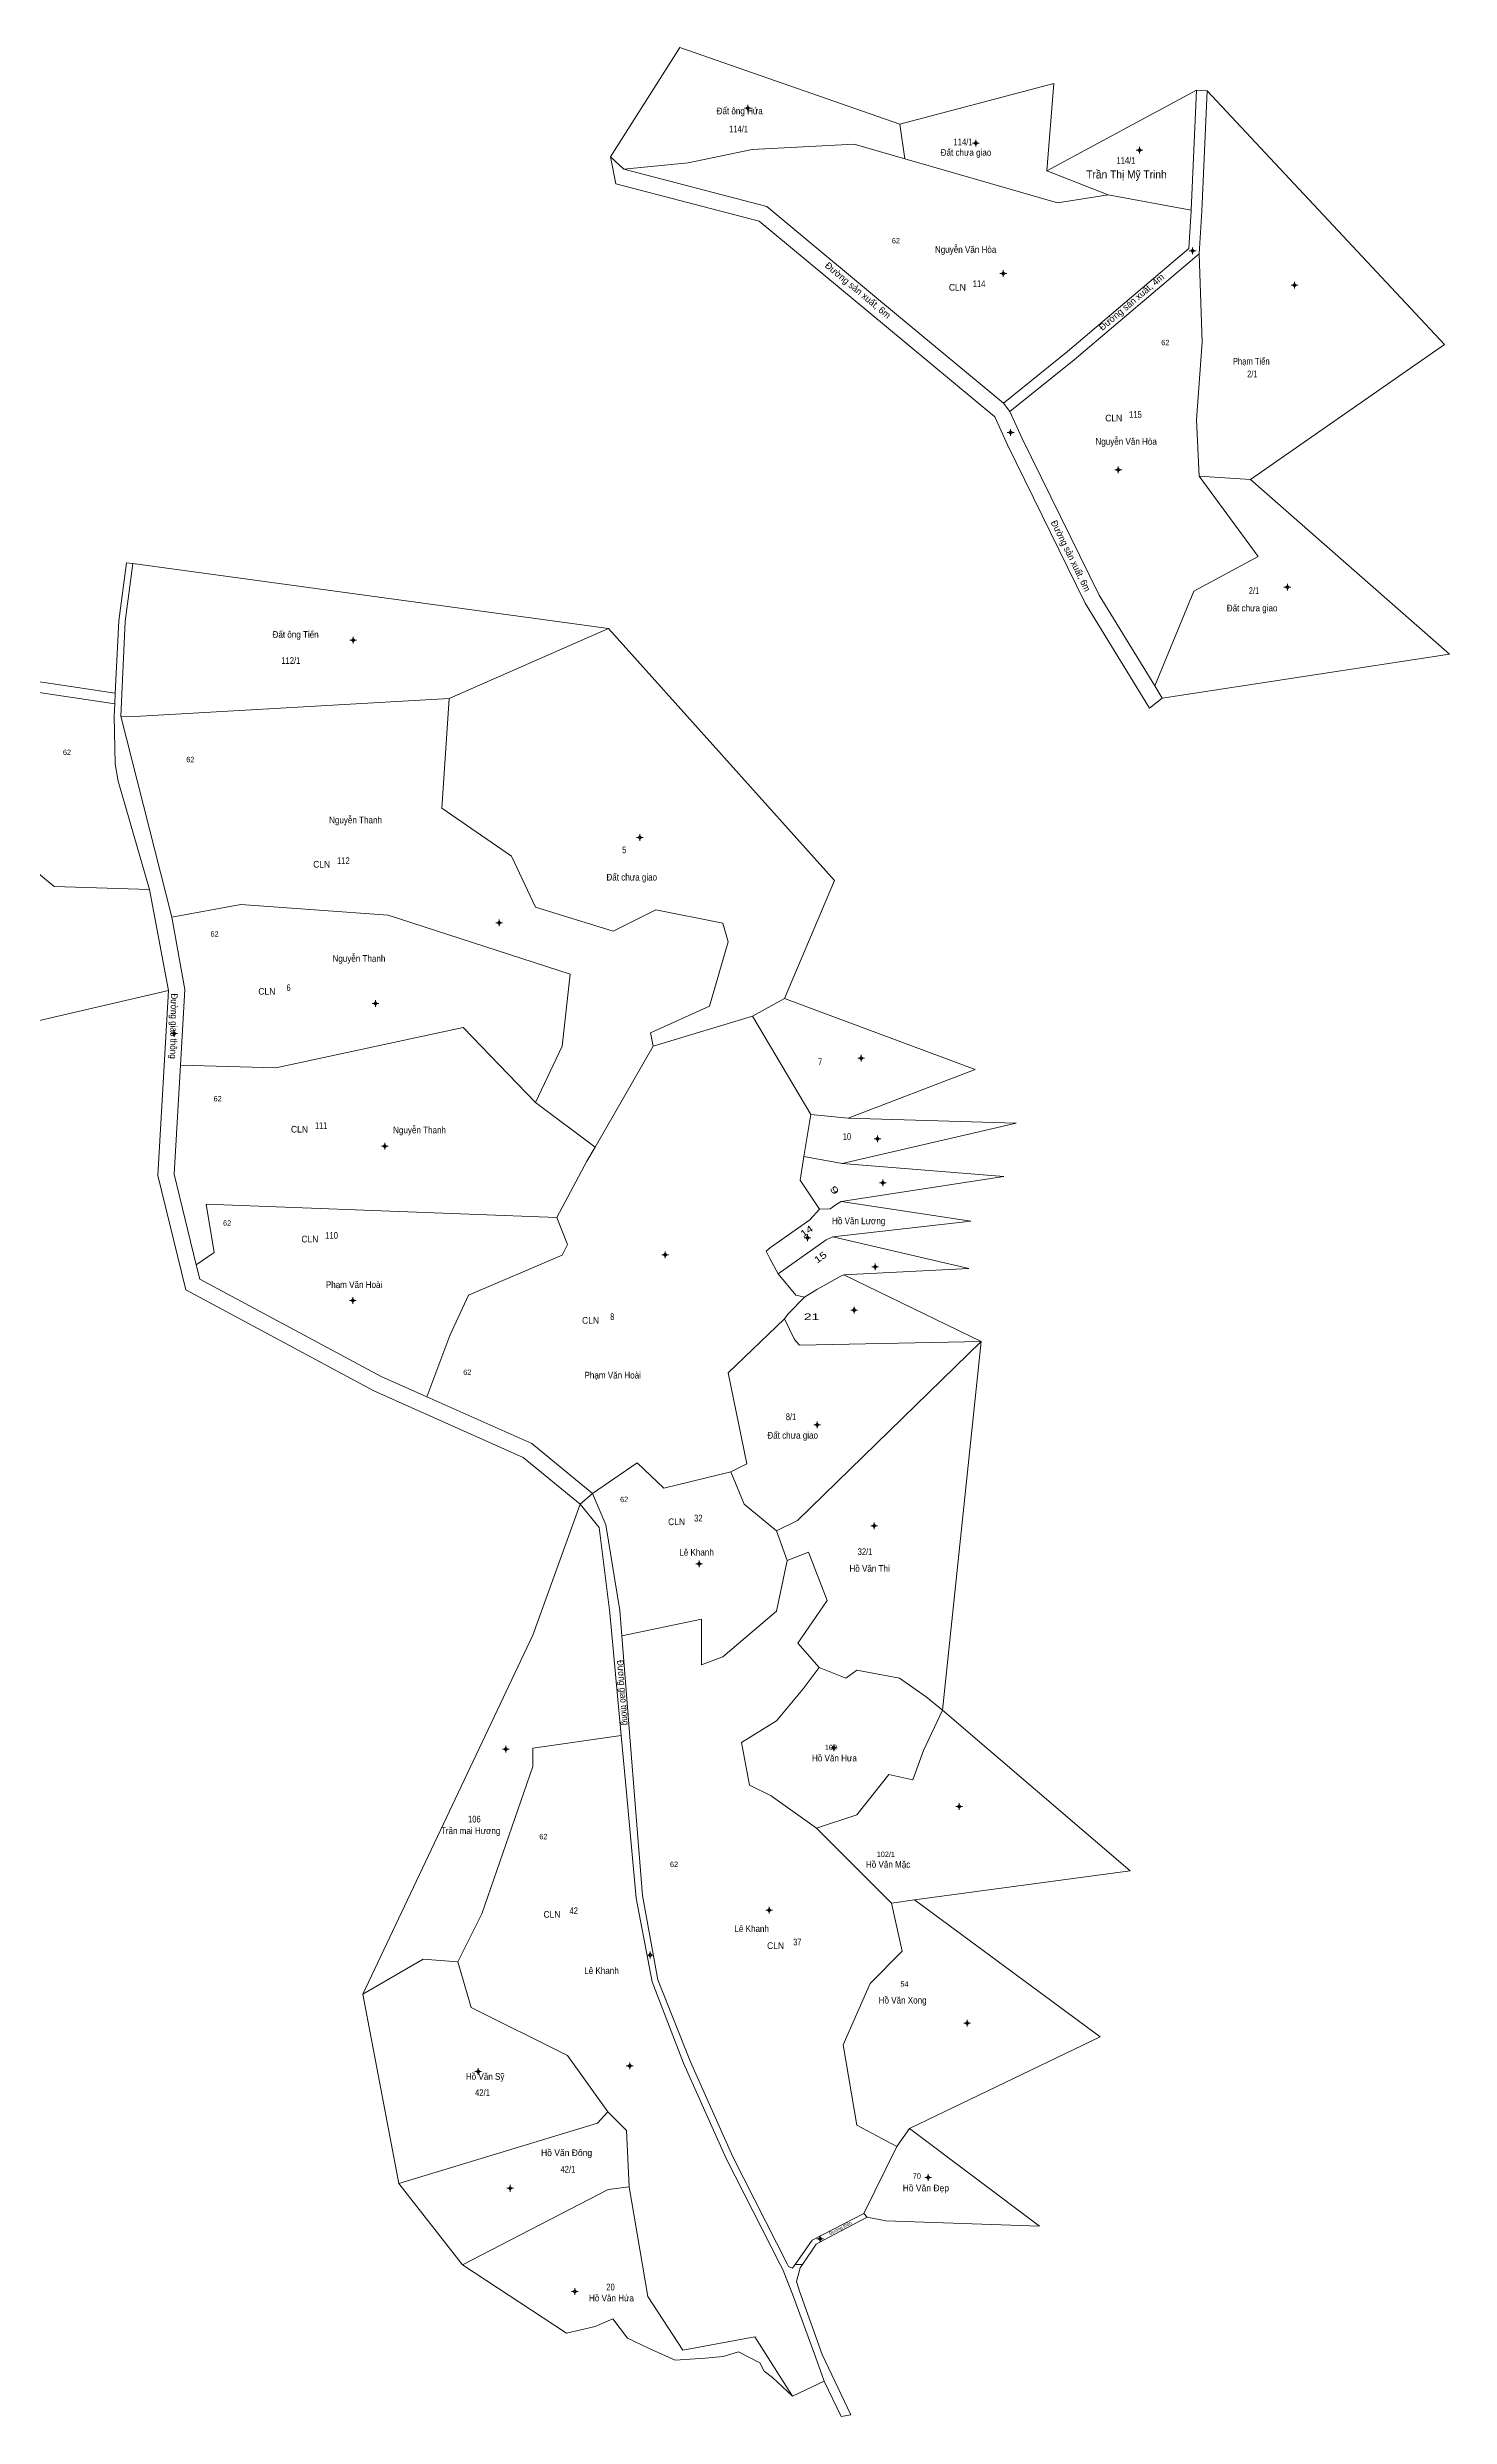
# Model space of a CAD drawing. Header units: metres. Extents: x 538455 to 541653, y 1847238 to 1851303.
# Drawn here: x 540398 to 540922, y 1847943 to 1848828 of the extents above; entities that cross this region are included whole.
import ezdxf
from ezdxf.enums import TextEntityAlignment as Align

# ---------------------------------------------------------------- set-up
doc = ezdxf.new("R2010")
doc.units = ezdxf.units.M
for name, color, linetype in [('1', 7, 'Continuous'), ('2', 7, 'Continuous'), ('3', 7, 'Continuous'), ('4', 7, 'Continuous')]:
    doc.layers.add(name, color=color, linetype=linetype)
for name, color, linetype, lineweight in [('11', 7, 'Continuous', 13), ('22', 7, 'Continuous', 13), ('5', 7, 'Continuous', 13)]:
    doc.layers.add(name, color=color, linetype=linetype, lineweight=lineweight)

msp = doc.modelspace()

# ---------------------------------------------------------------- hatches: boundary and pattern name
at = {"layer": '11'}
for points in [[(540659.44, 1848805.37, 1), (540659.14, 1848805.37, 1)], [(540744.65, 1848792.34, 1), (540744.35, 1848792.34, 1)], [(540805.85, 1848789.75, 1), (540805.55, 1848789.75, 1)], [(540825.66, 1848752.1, 1), (540825.36, 1848752.1, 1)], [(540754.93, 1848743.62, 1), (540754.63, 1848743.62, 1)], [(540863.7, 1848739.32, 1), (540863.4, 1848739.32, 1)], [(540757.67, 1848684.25, 1), (540757.37, 1848684.25, 1)], [(540797.89, 1848670.33, 1), (540797.59, 1848670.33, 1)], [(540861.03, 1848626.55, 1), (540860.73, 1848626.55, 1)], [(540512.02, 1848606.71, 1), (540511.72, 1848606.71, 1)], [(540619.19, 1848533.04, 1), (540618.89, 1848533.04, 1)], [(540566.64, 1848501.1, 1), (540566.34, 1848501.1, 1)], [(540520.4, 1848471, 1), (540520.1, 1848471, 1)], [(540445.21, 1848459.81, 1), (540444.91, 1848459.81, 1)], [(540701.8, 1848450.52, 1), (540701.5, 1848450.52, 1)], [(540523.85, 1848417.66, 1), (540523.55, 1848417.66, 1)], [(540707.89, 1848420.4, 1), (540707.59, 1848420.4, 1)], [(540709.89, 1848404.02, 1), (540709.59, 1848404.02, 1)], [(540681.81, 1848383.51, 1), (540681.51, 1848383.51, 1)], [(540628.64, 1848377.14, 1), (540628.34, 1848377.14, 1)], [(540707.07, 1848372.6, 1), (540706.77, 1848372.6, 1)], [(540511.93, 1848360.04, 1), (540511.63, 1848360.04, 1)], [(540699.17, 1848356.5, 1), (540698.87, 1848356.5, 1)], [(540685.4, 1848313.6, 1), (540685.1, 1848313.6, 1)], [(540706.69, 1848275.88, 1), (540706.39, 1848275.88, 1)], [(540641.35, 1848261.69, 1), (540641.05, 1848261.69, 1)], [(540569.08, 1848192.48, 1), (540568.78, 1848192.48, 1)], [(540691.57, 1848193, 1), (540691.27, 1848193, 1)], [(540738.42, 1848171, 1), (540738.12, 1848171, 1)], [(540667.45, 1848132.29, 1), (540667.15, 1848132.29, 1)], [(540623.02, 1848115.58, 1), (540622.72, 1848115.58, 1)], [(540741.38, 1848090.12, 1), (540741.08, 1848090.12, 1)], [(540558.75, 1848072.1, 1), (540558.45, 1848072.1, 1)], [(540615.35, 1848074.22, 1), (540615.05, 1848074.22, 1)], [(540570.68, 1848028.43, 1), (540570.38, 1848028.43, 1)], [(540726.81, 1848032.5, 1), (540726.51, 1848032.5, 1)], [(540686.54, 1848009.54, 1), (540686.24, 1848009.54, 1)], [(540594.91, 1847989.93, 1), (540594.61, 1847989.93, 1)]]:
    msp.add_hatch(color=256, dxfattribs=at).paths.add_polyline_path(points)

# ---------------------------------------------------------------- linework, layer by layer
for p, q in [((540658.67, 1848805.37), (540658.04, 1848805.37)), ((540659.29, 1848806.62), (540659.29, 1848805.99)), ((540660.54, 1848805.37), (540659.91, 1848805.37)), ((540659.29, 1848804.75), (540659.29, 1848804.12)), ((540743.87, 1848792.34), (540743.25, 1848792.34)), ((540744.5, 1848793.59), (540744.5, 1848792.97)), ((540744.5, 1848791.71), (540744.5, 1848791.09)), ((540745.75, 1848792.34), (540745.13, 1848792.34)), ((540805.07, 1848789.75), (540804.45, 1848789.75)), ((540805.7, 1848791), (540805.7, 1848790.37)), ((540805.7, 1848789.13), (540805.7, 1848788.5)), ((540806.95, 1848789.75), (540806.32, 1848789.75)), ((540825.51, 1848753.35), (540825.51, 1848752.73)), ((540754.15, 1848743.62), (540753.53, 1848743.62)), ((540754.78, 1848744.87), (540754.78, 1848744.25)), ((540756.03, 1848743.62), (540755.41, 1848743.62)), ((540824.89, 1848752.1), (540824.26, 1848752.1)), ((540825.51, 1848751.47), (540825.51, 1848750.85)), ((540826.76, 1848752.1), (540826.13, 1848752.1)), ((540754.78, 1848742.99), (540754.78, 1848742.37)), ((540862.93, 1848739.32), (540862.3, 1848739.32)), ((540863.55, 1848740.57), (540863.55, 1848739.95)), ((540863.55, 1848738.69), (540863.55, 1848738.07)), ((540864.8, 1848739.32), (540864.18, 1848739.32)), ((540756.89, 1848684.25), (540756.27, 1848684.25)), ((540757.52, 1848685.5), (540757.52, 1848684.87)), ((540757.52, 1848683.63), (540757.52, 1848683)), ((540758.77, 1848684.25), (540758.15, 1848684.25)), ((540797.11, 1848670.33), (540796.49, 1848670.33)), ((540797.74, 1848671.58), (540797.74, 1848670.95)), ((540797.74, 1848669.71), (540797.74, 1848669.08)), ((540798.99, 1848670.33), (540798.37, 1848670.33)), ((540860.25, 1848626.55), (540859.63, 1848626.55)), ((540860.88, 1848627.8), (540860.88, 1848627.17)), ((540860.88, 1848625.93), (540860.88, 1848625.3)), ((540862.13, 1848626.55), (540861.51, 1848626.55)), ((540511.25, 1848606.71), (540510.62, 1848606.71)), ((540511.87, 1848607.96), (540511.87, 1848607.33)), ((540511.87, 1848606.09), (540511.87, 1848605.46)), ((540513.12, 1848606.71), (540512.49, 1848606.71)), ((540618.41, 1848533.04), (540617.79, 1848533.04)), ((540619.04, 1848534.29), (540619.04, 1848533.67)), ((540619.04, 1848532.41), (540619.04, 1848531.79)), ((540620.29, 1848533.04), (540619.67, 1848533.04)), ((540565.87, 1848501.1), (540565.24, 1848501.1)), ((540566.49, 1848502.35), (540566.49, 1848501.73)), ((540566.49, 1848500.47), (540566.49, 1848499.85)), ((540567.74, 1848501.1), (540567.11, 1848501.1)), ((540519.63, 1848471), (540519, 1848471)), ((540520.25, 1848472.25), (540520.25, 1848471.63)), ((540520.25, 1848470.37), (540520.25, 1848469.75)), ((540521.5, 1848471), (540520.87, 1848471)), ((540445.06, 1848461.06), (540445.06, 1848460.43)), ((540444.44, 1848459.81), (540443.81, 1848459.81)), ((540445.06, 1848459.19), (540445.06, 1848458.56)), ((540446.31, 1848459.81), (540445.69, 1848459.81)), ((540701.65, 1848451.77), (540701.65, 1848451.15)), ((540701.03, 1848450.52), (540700.4, 1848450.52)), ((540701.65, 1848449.89), (540701.65, 1848449.27)), ((540702.9, 1848450.52), (540702.27, 1848450.52)), ((540523.07, 1848417.66), (540522.45, 1848417.66)), ((540523.7, 1848418.91), (540523.7, 1848418.29)), ((540523.7, 1848417.03), (540523.7, 1848416.41)), ((540524.95, 1848417.66), (540524.32, 1848417.66)), ((540707.11, 1848420.4), (540706.49, 1848420.4)), ((540707.74, 1848421.65), (540707.74, 1848421.03)), ((540707.74, 1848419.77), (540707.74, 1848419.15)), ((540708.99, 1848420.4), (540708.37, 1848420.4)), ((540709.11, 1848404.02), (540708.49, 1848404.02)), ((540709.74, 1848405.27), (540709.74, 1848404.65)), ((540709.74, 1848403.39), (540709.74, 1848402.77)), ((540710.99, 1848404.02), (540710.37, 1848404.02)), ((540681.03, 1848383.51), (540680.41, 1848383.51)), ((540681.66, 1848384.76), (540681.66, 1848384.13)), ((540681.66, 1848382.89), (540681.66, 1848382.26)), ((540682.91, 1848383.51), (540682.29, 1848383.51)), ((540627.87, 1848377.14), (540627.24, 1848377.14)), ((540628.49, 1848378.39), (540628.49, 1848377.77)), ((540628.49, 1848376.51), (540628.49, 1848375.89)), ((540629.74, 1848377.14), (540629.11, 1848377.14)), ((540706.3, 1848372.6), (540705.67, 1848372.6)), ((540706.92, 1848373.85), (540706.92, 1848373.23)), ((540706.92, 1848371.97), (540706.92, 1848371.35)), ((540708.17, 1848372.6), (540707.55, 1848372.6)), ((540511.15, 1848360.04), (540510.53, 1848360.04)), ((540511.78, 1848361.29), (540511.78, 1848360.67)), ((540511.78, 1848359.41), (540511.78, 1848358.79)), ((540513.03, 1848360.04), (540512.41, 1848360.04)), ((540698.39, 1848356.5), (540697.77, 1848356.5)), ((540699.02, 1848357.75), (540699.02, 1848357.13)), ((540699.02, 1848355.87), (540699.02, 1848355.25)), ((540700.27, 1848356.5), (540699.65, 1848356.5)), ((540684.63, 1848313.6), (540684, 1848313.6)), ((540685.25, 1848314.85), (540685.25, 1848314.23)), ((540685.25, 1848312.97), (540685.25, 1848312.35)), ((540686.5, 1848313.6), (540685.87, 1848313.6)), ((540705.91, 1848275.88), (540705.29, 1848275.88)), ((540706.54, 1848277.13), (540706.54, 1848276.51)), ((540706.54, 1848275.25), (540706.54, 1848274.63)), ((540707.79, 1848275.88), (540707.17, 1848275.88)), ((540640.57, 1848261.69), (540639.95, 1848261.69)), ((540641.2, 1848262.94), (540641.2, 1848262.31)), ((540641.2, 1848261.07), (540641.2, 1848260.44)), ((540642.45, 1848261.69), (540641.82, 1848261.69)), ((540568.31, 1848192.48), (540567.68, 1848192.48)), ((540568.93, 1848193.73), (540568.93, 1848193.11)), ((540568.93, 1848191.85), (540568.93, 1848191.23)), ((540570.18, 1848192.48), (540569.56, 1848192.48)), ((540690.8, 1848193), (540690.17, 1848193)), ((540691.42, 1848194.25), (540691.42, 1848193.63)), ((540691.42, 1848192.37), (540691.42, 1848191.75)), ((540692.67, 1848193), (540692.05, 1848193)), ((540737.65, 1848171), (540737.02, 1848171)), ((540738.27, 1848172.25), (540738.27, 1848171.63)), ((540738.27, 1848170.37), (540738.27, 1848169.75)), ((540739.52, 1848171), (540738.89, 1848171)), ((540667.3, 1848133.54), (540667.3, 1848132.91)), ((540666.68, 1848132.29), (540666.05, 1848132.29)), ((540667.3, 1848131.67), (540667.3, 1848131.04)), ((540668.55, 1848132.29), (540667.93, 1848132.29)), ((540622.25, 1848115.58), (540621.62, 1848115.58)), ((540622.87, 1848116.83), (540622.87, 1848116.21)), ((540624.12, 1848115.58), (540623.49, 1848115.58)), ((540622.87, 1848114.95), (540622.87, 1848114.33)), ((540740.61, 1848090.12), (540739.98, 1848090.12)), ((540741.23, 1848091.37), (540741.23, 1848090.75)), ((540741.23, 1848089.49), (540741.23, 1848088.87)), ((540742.48, 1848090.12), (540741.85, 1848090.12)), ((540557.97, 1848072.1), (540557.35, 1848072.1)), ((540558.6, 1848073.35), (540558.6, 1848072.73)), ((540558.6, 1848071.47), (540558.6, 1848070.85)), ((540559.85, 1848072.1), (540559.23, 1848072.1)), ((540614.57, 1848074.22), (540613.95, 1848074.22)), ((540615.2, 1848075.47), (540615.2, 1848074.85)), ((540615.2, 1848073.59), (540615.2, 1848072.97)), ((540616.45, 1848074.22), (540615.82, 1848074.22)), ((540569.91, 1848028.43), (540569.28, 1848028.43)), ((540570.53, 1848029.68), (540570.53, 1848029.05)), ((540570.53, 1848027.81), (540570.53, 1848027.18)), ((540571.78, 1848028.43), (540571.15, 1848028.43)), ((540726.03, 1848032.5), (540725.41, 1848032.5)), ((540726.66, 1848033.75), (540726.66, 1848033.13)), ((540726.66, 1848031.87), (540726.66, 1848031.25)), ((540727.91, 1848032.5), (540727.29, 1848032.5)), ((540685.77, 1848009.54), (540685.14, 1848009.54)), ((540686.39, 1848010.79), (540686.39, 1848010.17)), ((540686.39, 1848008.91), (540686.39, 1848008.29)), ((540687.64, 1848009.54), (540687.01, 1848009.54)), ((540594.76, 1847991.18), (540594.76, 1847990.55)), ((540594.13, 1847989.93), (540593.51, 1847989.93)), ((540594.76, 1847989.31), (540594.76, 1847988.68)), ((540596.01, 1847989.93), (540595.39, 1847989.93))]:
    msp.add_line(p, q, dxfattribs=at)
for points in [[(540659.29, 1848805.99), (540658.67, 1848805.37), (540659.29, 1848804.75), (540659.91, 1848805.37)], [(540744.5, 1848792.97), (540743.87, 1848792.34), (540744.5, 1848791.71), (540745.13, 1848792.34)], [(540805.7, 1848790.37), (540805.07, 1848789.75), (540805.7, 1848789.13), (540806.32, 1848789.75)], [(540825.51, 1848752.73), (540824.89, 1848752.1), (540825.51, 1848751.47), (540826.13, 1848752.1)], [(540754.78, 1848744.25), (540754.15, 1848743.62), (540754.78, 1848742.99), (540755.41, 1848743.62)], [(540863.55, 1848739.95), (540862.93, 1848739.32), (540863.55, 1848738.69), (540864.18, 1848739.32)], [(540757.52, 1848684.87), (540756.89, 1848684.25), (540757.52, 1848683.63), (540758.15, 1848684.25)], [(540797.74, 1848670.95), (540797.11, 1848670.33), (540797.74, 1848669.71), (540798.37, 1848670.33)], [(540860.88, 1848627.17), (540860.25, 1848626.55), (540860.88, 1848625.93), (540861.51, 1848626.55)], [(540511.87, 1848607.33), (540511.25, 1848606.71), (540511.87, 1848606.09), (540512.49, 1848606.71)], [(540619.04, 1848533.67), (540618.41, 1848533.04), (540619.04, 1848532.41), (540619.67, 1848533.04)], [(540566.49, 1848501.73), (540565.87, 1848501.1), (540566.49, 1848500.47), (540567.11, 1848501.1)], [(540520.25, 1848471.63), (540519.63, 1848471), (540520.25, 1848470.37), (540520.87, 1848471)], [(540445.06, 1848460.43), (540444.44, 1848459.81), (540445.06, 1848459.19), (540445.69, 1848459.81)], [(540701.65, 1848451.15), (540701.03, 1848450.52), (540701.65, 1848449.89), (540702.27, 1848450.52)], [(540523.7, 1848418.29), (540523.07, 1848417.66), (540523.7, 1848417.03), (540524.32, 1848417.66)], [(540707.74, 1848421.03), (540707.11, 1848420.4), (540707.74, 1848419.77), (540708.37, 1848420.4)], [(540709.74, 1848404.65), (540709.11, 1848404.02), (540709.74, 1848403.39), (540710.37, 1848404.02)], [(540681.66, 1848384.13), (540681.03, 1848383.51), (540681.66, 1848382.89), (540682.29, 1848383.51)], [(540628.49, 1848377.77), (540627.87, 1848377.14), (540628.49, 1848376.51), (540629.11, 1848377.14)], [(540706.92, 1848373.23), (540706.3, 1848372.6), (540706.92, 1848371.97), (540707.55, 1848372.6)], [(540511.78, 1848360.67), (540511.15, 1848360.04), (540511.78, 1848359.41), (540512.41, 1848360.04)], [(540699.02, 1848357.13), (540698.39, 1848356.5), (540699.02, 1848355.87), (540699.65, 1848356.5)], [(540685.25, 1848314.23), (540684.63, 1848313.6), (540685.25, 1848312.97), (540685.87, 1848313.6)], [(540706.54, 1848276.51), (540705.91, 1848275.88), (540706.54, 1848275.25), (540707.17, 1848275.88)], [(540641.2, 1848262.31), (540640.57, 1848261.69), (540641.2, 1848261.07), (540641.82, 1848261.69)], [(540568.93, 1848193.11), (540568.31, 1848192.48), (540568.93, 1848191.85), (540569.56, 1848192.48)], [(540691.42, 1848193.63), (540690.8, 1848193), (540691.42, 1848192.37), (540692.05, 1848193)], [(540738.27, 1848171.63), (540737.65, 1848171), (540738.27, 1848170.37), (540738.89, 1848171)], [(540667.3, 1848132.91), (540666.68, 1848132.29), (540667.3, 1848131.67), (540667.93, 1848132.29)], [(540622.87, 1848116.21), (540622.25, 1848115.58), (540622.87, 1848114.95), (540623.49, 1848115.58)], [(540741.23, 1848090.75), (540740.61, 1848090.12), (540741.23, 1848089.49), (540741.85, 1848090.12)], [(540558.6, 1848072.73), (540557.97, 1848072.1), (540558.6, 1848071.47), (540559.23, 1848072.1)], [(540615.2, 1848074.85), (540614.57, 1848074.22), (540615.2, 1848073.59), (540615.82, 1848074.22)], [(540570.53, 1848029.05), (540569.91, 1848028.43), (540570.53, 1848027.81), (540571.15, 1848028.43)], [(540726.66, 1848033.13), (540726.03, 1848032.5), (540726.66, 1848031.87), (540727.29, 1848032.5)], [(540686.39, 1848010.17), (540685.77, 1848009.54), (540686.39, 1848008.91), (540687.01, 1848009.54)], [(540594.76, 1847990.55), (540594.13, 1847989.93), (540594.76, 1847989.31), (540595.39, 1847989.93)]]:
    msp.add_lwpolyline(points, close=True, dxfattribs=at)
for centre in [(540659.29, 1848805.37), (540744.5, 1848792.34), (540805.7, 1848789.75), (540825.51, 1848752.1), (540754.78, 1848743.62), (540863.55, 1848739.32), (540757.52, 1848684.25), (540797.74, 1848670.33), (540860.88, 1848626.55), (540511.87, 1848606.71), (540619.04, 1848533.04), (540566.49, 1848501.1), (540520.25, 1848471), (540445.06, 1848459.81), (540701.65, 1848450.52), (540523.7, 1848417.66), (540707.74, 1848420.4), (540709.74, 1848404.02), (540681.66, 1848383.51), (540628.49, 1848377.14), (540706.92, 1848372.6), (540511.78, 1848360.04), (540699.02, 1848356.5), (540685.25, 1848313.6), (540706.54, 1848275.88), (540641.2, 1848261.69), (540568.93, 1848192.48), (540691.42, 1848193), (540738.27, 1848171), (540667.3, 1848132.29), (540622.87, 1848115.58), (540741.23, 1848090.12), (540558.6, 1848072.1), (540615.2, 1848074.22), (540570.53, 1848028.43), (540726.66, 1848032.5), (540686.39, 1848009.54), (540594.76, 1847989.93)]:
    msp.add_circle(centre, 0.15, dxfattribs=at)
at = {"layer": '22'}
for p, q in [((540422.82, 1848582.88), (540423.02, 1848586.9)), ((540676.99, 1848000), (540679.72, 1848000))]:
    msp.add_line(p, q, dxfattribs=at)
for points in [[(540754.81, 1848695.23), (540778.72, 1848714.54), (540824.06, 1848752.98), (540825, 1848767.11), (540825.01, 1848767.36), (540827, 1848812.14), (540830.99, 1848811.87), (540828.99, 1848766.89), (540827.93, 1848751.02), (540781.28, 1848711.46), (540757.27, 1848692.06)], [(540676.99, 1848000), (540675.99, 1847998.58), (540674.56, 1847999.21), (540674.16, 1848000), (540653.7, 1848040.25), (540637.98, 1848075.66), (540625.78, 1848106.32), (540619.98, 1848137.8), (540617.14, 1848173.54), (540612.25, 1848234.85), (540611.5, 1848244.32), (540606.3, 1848276.27), (540601.28, 1848288.01), (540578.59, 1848306.58), (540539.41, 1848324.07), (540522.32, 1848331.7), (540454.6, 1848368.01), (540453.3, 1848373.32), (540445.02, 1848407.27), (540447.38, 1848447.91), (540449.02, 1848476.19), (540444.14, 1848503.21), (540425.08, 1848578.37), (540426.72, 1848613.71), (540429.59, 1848635.28), (540427.25, 1848635.59), (540424.35, 1848613.9), (540423.02, 1848586.9)], [(540422.82, 1848582.88), (540382, 1848589), (540345, 1848590), (540308.86, 1848584.21), (540297.78, 1848571.01), (540293.2, 1848561.48), (540291.48, 1848530.14), (540285.62, 1848531.81), (540287.21, 1848562.44), (540294.82, 1848576.23), (540307.21, 1848588.79), (540344.78, 1848594.01), (540382.35, 1848592.99), (540423.02, 1848586.9)], [(540422.82, 1848582.88), (540422.6, 1848578.34), (540422.96, 1848560.49), (540424.16, 1848554), (540435.83, 1848513.61), (540442.98, 1848475.81), (540438.98, 1848406.73), (540449.4, 1848363.99), (540519.68, 1848326.3), (540575.41, 1848301.42), (540596.69, 1848284.02), (540603.81, 1848275.32), (540607.77, 1848243.45), (540612.06, 1848197.58), (540614.19, 1848174.88), (540617.6, 1848136.84), (540623.57, 1848105.58), (540635.25, 1848075.23), (540651.24, 1848039.61), (540671.38, 1848000), (540672.23, 1847998.33), (540676.05, 1847988.88), (540684.64, 1847965.46), (540687.8, 1847956.46), (540694.24, 1847943.16), (540697.81, 1847943.86), (540687.06, 1847966.4), (540678.61, 1847990.01), (540677.56, 1847993.68), (540678.88, 1847998.76), (540679.72, 1848000)], [(540676.99, 1848000), (540683.41, 1848009.1), (540702.67, 1848019.07)], [(540679.72, 1848000), (540684.84, 1848007.58), (540688.12, 1848009.32), (540691.56, 1848011.15), (540703.92, 1848017.71)]]:
    msp.add_lwpolyline(points, dxfattribs=at)
msp.add_lwpolyline([(540757.27, 1848692.06), (540761.71, 1848682.28), (540790.63, 1848623.45), (540811.36, 1848589.63), (540814.14, 1848585.1), (540809.43, 1848581.3), (540785.37, 1848620.55), (540756.29, 1848679.72), (540751.56, 1848690.12), (540711.08, 1848723.69), (540663.6, 1848763.27), (540610, 1848777.19), (540608.04, 1848787.2), (540612.98, 1848782.61), (540666.4, 1848768.73), (540714.92, 1848728.31), (540754.81, 1848695.23)], close=True, dxfattribs=at)
at = {"layer": '5'}
for p, q in [((540718, 1848786.5), (540716.1, 1848799.4)), ((540794, 1848773), (540825.01, 1848767.36)), ((540828, 1848668), (540847.11, 1848666.76)), ((540607.29, 1848611.09), (540429.59, 1848635.28)), ((540607.29, 1848611.09), (540547.75, 1848584.89)), ((540661.04, 1848466.26), (540672.99, 1848472.84)), ((540624, 1848455), (540661.04, 1848466.26)), ((540682.92, 1848429.57), (540661.04, 1848466.26)), ((540602.25, 1848417.31), (540624, 1848455)), ((540580, 1848434), (540602.25, 1848417.31)), ((540682.92, 1848429.57), (540680.24, 1848413.88)), ((540696.79, 1848428.19), (540682.92, 1848429.57)), ((540695.17, 1848369.63), (540746.45, 1848344.76)), ((540746.45, 1848344.76), (540732, 1848207)), ((540713, 1848135), (540685, 1848163)), ((540721.57, 1848136.25), (540713, 1848135)), ((540515.53, 1848100.95), (540528.91, 1848030.21)), ((540719.76, 1848050.73), (540715, 1848044)), ((540528.91, 1848030.21), (540552.71, 1847999.86)), ((540675.97, 1847950.86), (540687.8, 1847956.46))]:
    msp.add_line(p, q, dxfattribs=at)
for points in [[(540716.1, 1848799.4), (540633.94, 1848828.12), (540608.04, 1848787.2)], [(540771, 1848782), (540773.69, 1848814.67), (540716.1, 1848799.4)], [(540827, 1848812.14), (540771, 1848782), (540794, 1848773)], [(540830.99, 1848811.87), (540919.58, 1848717.08), (540847.11, 1848666.76)], [(540718, 1848786.5), (540699, 1848792), (540661, 1848790), (540637, 1848785), (540612.98, 1848782.61)], [(540718, 1848786.5), (540737, 1848781), (540775, 1848770), (540794, 1848773)], [(540828, 1848668), (540827, 1848689), (540829, 1848718), (540827.93, 1848751.02)], [(540811.36, 1848589.63), (540826, 1848625), (540850, 1848638), (540828, 1848668)], [(540847.11, 1848666.76), (540921.5, 1848601.43), (540814.14, 1848585.1)], [(540607.29, 1848611.09), (540691.66, 1848516.97), (540672.99, 1848472.84)], [(540547.75, 1848584.89), (540430.38, 1848578.14), (540425.08, 1848578.37)], [(540547.75, 1848584.89), (540545, 1848544), (540571, 1848526), (540580, 1848507), (540609, 1848498), (540625, 1848506), (540650, 1848501), (540652, 1848494), (540645, 1848470), (540623, 1848460), (540624, 1848455)], [(540435.83, 1848513.61), (540400.24, 1848514.7), (540385.02, 1848527.22), (540344.1, 1848532.21), (540328.74, 1848536.53), (540303, 1848561), (540297.78, 1848571.01)], [(540291.48, 1848530.14), (540360.39, 1848456.67), (540442.98, 1848475.81)], [(540444.14, 1848503.21), (540470, 1848508), (540525, 1848504), (540593, 1848482), (540590, 1848455), (540580, 1848434)], [(540672.99, 1848472.84), (540744.24, 1848446.28), (540696.79, 1848428.19)], [(540447.38, 1848447.91), (540483, 1848447), (540553, 1848462), (540580, 1848434)], [(540696.79, 1848428.19), (540759.6, 1848426.3), (540694.52, 1848411.23)], [(540588, 1848391), (540599.22, 1848412.06), (540602.25, 1848417.31)], [(540686.14, 1848394.16), (540678.91, 1848405.05), (540680.24, 1848413.88), (540694.52, 1848411.23)], [(540694.52, 1848411.23), (540754.99, 1848406.33), (540694.22, 1848397.04)], [(540588, 1848391), (540457, 1848396), (540460, 1848378), (540453.3, 1848373.32)], [(540539.41, 1848324.07), (540548, 1848347), (540555, 1848362), (540590, 1848377), (540592, 1848381), (540588, 1848391)], [(540670.73, 1848369.98), (540667.58, 1848375.8), (540666.2, 1848378.53), (540667.76, 1848379.89), (540682.51, 1848390.13), (540686.14, 1848394.16)], [(540686.14, 1848394.16), (540690.15, 1848394.33), (540692.37, 1848395.86), (540694.22, 1848397.04)], [(540694.22, 1848397.04), (540742.62, 1848389.71), (540691.08, 1848383.85)], [(540670.73, 1848369.98), (540688.61, 1848382.7), (540691.08, 1848383.85)], [(540691.08, 1848383.85), (540741.85, 1848372.04), (540695.17, 1848369.63)], [(540680.52, 1848361.36), (540677.33, 1848362.1), (540670.73, 1848369.98)], [(540695.17, 1848369.63), (540693.81, 1848369.06), (540685.1, 1848364.15), (540680.52, 1848361.36)], [(540680.52, 1848361.36), (540674.26, 1848354.91), (540673.09, 1848353.2)], [(540653, 1848296), (540659, 1848299), (540652, 1848333), (540673.09, 1848353.2)], [(540673.09, 1848353.2), (540676.78, 1848345.48), (540678.6, 1848343.37), (540746.45, 1848344.76)], [(540746.45, 1848344.76), (540677.85, 1848277.83), (540670, 1848274), (540674, 1848263)], [(540515.53, 1848100.95), (540579, 1848235), (540596.69, 1848284.02), (540601.28, 1848288.01), (540618.02, 1848299.39), (540628, 1848290), (540653, 1848296)], [(540653, 1848296), (540658, 1848284), (540670, 1848274)], [(540686, 1848223), (540678, 1848232), (540689, 1848248), (540682, 1848266), (540674, 1848263)], [(540674, 1848263), (540670, 1848244), (540650, 1848227), (540642, 1848224), (540642, 1848241), (540612.25, 1848234.85)], [(540685, 1848163), (540668, 1848175), (540660, 1848179), (540657, 1848195), (540670, 1848203), (540680, 1848215), (540686, 1848223)], [(540686, 1848223), (540696, 1848219), (540700, 1848222), (540716, 1848219), (540726, 1848212), (540732, 1848207)], [(540732, 1848207), (540725, 1848192), (540721, 1848181), (540712, 1848183), (540700, 1848168), (540685, 1848163)], [(540732, 1848207), (540802.22, 1848147.02), (540721.57, 1848136.25)], [(540551, 1848113), (540560, 1848131), (540579, 1848186), (540579, 1848192.86), (540612.06, 1848197.58)], [(540715, 1848044), (540700, 1848052), (540695, 1848082), (540705, 1848105), (540717, 1848117), (540713, 1848135)], [(540721.57, 1848136.25), (540790.9, 1848084.97), (540719.76, 1848050.73)], [(540515.53, 1848100.95), (540538, 1848114), (540551, 1848113)], [(540551, 1848113), (540556, 1848096), (540592, 1848078), (540607, 1848057)], [(540528.91, 1848030.21), (540603.18, 1848052.83), (540607, 1848057)], [(540607, 1848057), (540614, 1848050), (540615, 1848029)], [(540719.76, 1848050.73), (540768.25, 1848014.27), (540710.95, 1848016.24), (540703.92, 1848017.71), (540702.67, 1848019.07), (540715, 1848044)], [(540552.71, 1847999.86), (540607.11, 1848027.94), (540615, 1848029)], [(540615, 1848029), (540622, 1847988), (540635, 1847968), (540662, 1847973), (540675.97, 1847950.86)], [(540552.71, 1847999.86), (540591.58, 1847974.36), (540602.26, 1847976.85), (540608.9, 1847979.68), (540614.36, 1847972.46), (540622.17, 1847968.78), (540632.14, 1847964.28), (540643.34, 1847964.98), (540650.1, 1847965.67), (540655.8, 1847967.39), (540663.76, 1847963.3), (540665.43, 1847960.17), (540668.57, 1847957.77), (540675.97, 1847950.86)]]:
    msp.add_lwpolyline(points, dxfattribs=at)

# ---------------------------------------------------------------- texts
at = {"layer": '1'}
for s, height, width, p in [('Đất ông Hứa', 2.5, 0.9, (540656.31, 1848803.13)), ('Đất chưa giao', 2.5, 0.9, (540740.84, 1848787.63)), ('Trần Thị Mỹ Trinh', 3, 0.95, (540800.79, 1848779.16)), ('Nguyễn Văn Hòa', 2.5, 0.9, (540740.7, 1848751.38)), ('Phạm Tiến', 2.5, 0.85, (540847.405, 1848709.64)), ('Nguyễn Văn Hòa', 2.5, 0.9, (540800.67, 1848679.68)), ('Đất chưa giao', 2.5, 0.9, (540847.73, 1848617.45)), ('Đất ông Tiến', 2.5, 0.9, (540490.415, 1848607.58)), ('Nguyễn Thanh', 2.5, 0.9, (540512.775, 1848538.29)), ('Đất chưa giao', 2.5, 0.9, (540615.98, 1848516.92)), ('Nguyễn Thanh', 2.5, 0.9, (540514.075, 1848486.56)), ('Nguyễn Thanh', 2.5, 0.9, (540536.705, 1848422.5)), ('Hồ Văn Lương', 2.5, 0.9, (540700.745, 1848388.54)), ('Phạm Văn Hoài', 2.5, 0.9, (540512.245, 1848364.72)), ('Phạm Văn Hoài', 2.5, 0.9, (540608.865, 1848330.92)), ('Đất chưa giao', 2.5, 0.9, (540676.1, 1848308.46)), ('Lê Khanh', 2.5, 0.9, (540640.18, 1848264.76)), ('Hồ Văn Thi', 2.5, 0.9, (540704.84, 1848258.71)), ('Hồ Văn Hưa', 2.5, 0.9, (540691.69, 1848187.89)), ('Trần mai Hương', 2.5, 0.9, (540555.78, 1848160.75)), ('Hồ Văn Mặc', 2.5, 0.9, (540711.745, 1848148.19)), ('Lê Khanh', 2.5, 0.9, (540660.76, 1848124.18)), ('Lê Khanh', 2.5, 0.9, (540604.68, 1848108.5)), ('Hồ Văn Xong', 2.5, 0.9, (540717.16, 1848097.45)), ('Hồ Văn Sỹ', 2.5, 0.9, (540561.205, 1848068.96)), ('Hồ Văn Đông', 2.5, 0.95, (540591.63, 1848040.47)), ('Hồ Văn Đẹp', 2.5, 0.95, (540725.84, 1848027.3)), ('Hồ Văn Hứa', 2.5, 0.9, (540608.4, 1847986.21))]:
    msp.add_text(s, height=height, dxfattribs=dict(at, width=width)).set_placement(p, align=Align.CENTER)
for s, height, rotation, p in [('Đường sản xuất, 6m', 2.5, 320.185, (540699.67, 1848736.436)), ('Đường sản xuất, 4m', 2.5, 40.292, (540803.462, 1848732.052)), ('Đường thôn', 1.25, 27.319, (540694.158, 1848013.021))]:
    msp.add_text(s, height=height, rotation=rotation, dxfattribs=at).set_placement(p, align=Align.CENTER)
for s, rotation, width, p in [('Đường sản xuất, 6m', 296.173, 0.95, (540778.864, 1848637.641)), ('Đường giao thông', 269.095, 0.9, (540443.654, 1848462.565)), ('Đường giao thông', 274.894, 0.9, (540611.502, 1848213.507))]:
    msp.add_text(s, height=2.5, rotation=rotation, dxfattribs=dict(at, width=width)).set_placement(p, align=Align.CENTER)
at = {"layer": '2'}
for s, height, width, p in [('114/1', 2.5, 0.85, (540655.88, 1848796.39)), ('114/1', 2.5, 0.85, (540739.74, 1848791.56)), ('114/1', 2.5, 0.85, (540800.59, 1848784.63)), ('114', 2.5, 0.85, (540745.725, 1848738.6)), ('2/1', 2.5, 0.8, (540847.8, 1848704.89)), ('115', 2.5, 0.85, (540804.13, 1848689.77)), ('2/1', 2.5, 0.8, (540848.42, 1848623.97)), ('112/1', 2.5, 0.85, (540488.63, 1848597.85)), ('112', 2.5, 0.85, (540508.24, 1848523.12)), ('5', 2.5, 0.75, (540613.155, 1848527.12)), ('6', 2.5, 0.8, (540487.765, 1848475.65)), ('7', 2.5, 0.75, (540686.355, 1848447.98)), ('111', 2.5, 0.8, (540499.955, 1848424.15)), ('10', 2.5, 0.85, (540696.345, 1848420.02)), ('110', 2.5, 0.85, (540503.845, 1848383.11)), ('8', 2.5, 0.75, (540608.695, 1848352.76)), ('21', 2.5, 1.55, (540683.13, 1848352.72)), ('8/1', 2.5, 0.8, (540675.47, 1848315.36)), ('32', 2.5, 0.85, (540640.84, 1848277.51)), ('32/1', 2.5, 0.85, (540703.13, 1848264.99)), ('102', 2, 0.85, (540690.38, 1848192.11)), ('106', 2.5, 0.85, (540557.18, 1848165.09)), ('102/1', 2, 0.85, (540710.89, 1848152.19)), ('42', 2.5, 0.85, (540594.29, 1848130.87)), ('37', 2.5, 0.8, (540677.81, 1848119.19)), ('54', 2, 0.85, (540717.85, 1848103.73)), ('42/1', 2.5, 0.85, (540560.21, 1848062.93)), ('42/1', 2.5, 0.85, (540592.13, 1848034.32)), ('70', 2, 0.85, (540722.48, 1848032.02)), ('20', 2.5, 0.85, (540608.045, 1847990.31))]:
    msp.add_text(s, height=height, dxfattribs=dict(at, width=width)).set_placement(p, align=Align.CENTER)
for s, rotation, width, p in [('9', 303.581, 1.7, (540690.655, 1848400.601)), ('14', 34.77, 1.3, (540682.002, 1848384.957)), ('15', 35.428, 1.3, (540687.18, 1848375.169))]:
    msp.add_text(s, height=2.5, rotation=rotation, dxfattribs=dict(at, width=width)).set_placement(p, align=Align.CENTER)
at = {"layer": '3', "width": 0.95}
for p in [(540737.615, 1848737.23), (540796.025, 1848688.4), (540500.135, 1848521.75), (540479.655, 1848474.28), (540491.845, 1848422.78), (540495.735, 1848381.74), (540600.585, 1848351.39), (540632.735, 1848276.14), (540586.185, 1848129.5), (540669.705, 1848117.82)]:
    msp.add_text('CLN', height=2.5, dxfattribs=at).set_placement(p, align=Align.CENTER)
at = {"layer": '4', "width": 0.85}
for p in [(540714.655, 1848754.93), (540815.305, 1848716.87), (540404.995, 1848563.82), (540451.095, 1848561.13), (540460.125, 1848495.95), (540461.275, 1848434.43), (540464.825, 1848387.99), (540554.535, 1848332.24), (540613.125, 1848284.75), (540582.965, 1848158.83), (540631.765, 1848148.45)]:
    msp.add_text('62', height=2, dxfattribs=at).set_placement(p, align=Align.CENTER)

doc.saveas('drawing.dxf')
